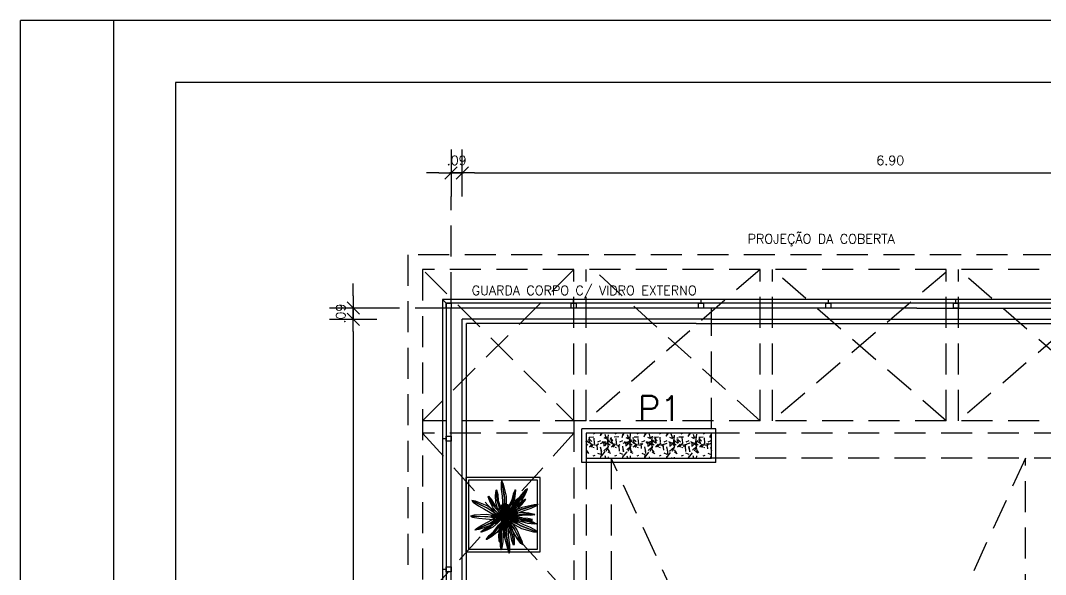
# Model space of a CAD drawing. Header units: millimetres. Extents: x 1658.6 to 1706.6, y -26.2 to 3.6.
# Drawn here: x 1658.55 to 1666.82, y -0.92 to 3.55 of the extents above; entities that cross this region are included whole.
import ezdxf

# ---------------------------------------------------------------- set-up
doc = ezdxf.new("R2010")
doc.units = ezdxf.units.MM
doc.linetypes.add('DASHED2', pattern=[0.375, 0.25, -0.125])
doc.linetypes.add('HIDDEN', pattern=[0.375, 0.25, -0.125])
for name, color, linetype in [('CERCADURA', 5, 'Continuous'), ('COTA', 11, 'Continuous'), ('EM VISTA', 2, 'Continuous'), ('EMVISTA', 2, 'Continuous'), ('ESQUADRIA', 2, 'Continuous'), ('HACHURA 1', 8, 'Continuous'), ('HACHURIA', 11, 'Continuous'), ('PAREDE', 7, 'Continuous'), ('PILAR', 21, 'Continuous'), ('PROJECAO', 1, 'DASHED2'), ('RP_MOBILIARIO', 21, 'Continuous'), ('RP_VEGETAÇÃO', 102, 'Continuous'), ('TEXTO 1', 3, 'Continuous'), ('TEXTO 2', 2, 'Continuous')]:
    doc.layers.add(name, color=color, linetype=linetype)
doc.styles.add('ROMANS', font='romans.shx')
doc.dimstyles.new('Copy of TICK50', dxfattribs={"dimtxt": 0.075, "dimasz": 0.0995, "dimexe": 0.18, "dimexo": 0.0625, "dimgap": 0.063, "dimtad": 1, "dimrnd": 0.005, "dimzin": 4, "dimdsep": 46, "dimtxsty": 'ROMANS', "dimblk1": 'TICK', "dimblk2": 'TICK', "dimsah": 1, "dimcen": 0.09, "dimse1": 1, "dimse2": 1, "dimclrd": 256, "dimclrt": 2, "dimaunit": 1, "dimadec": 4, "dimazin": 0, "dimtfac": 1, "dimtix": 1, "dimtmove": 2, "dimatfit": 3, "dimldrblk": 'TICK', "dimfxl": 0.18, "dimtfillclr": 256, "dimtolj": 1, "dimtzin": 0, "dimlwd": -1, "dimarcsym": 0})

# ---------------------------------------------------------------- blocks, each defined once
blk = doc.blocks.new('TICK')
at = {"layer": 'COTA'}
for p, q in [((0, 1.908), (0, -1.908)), ((-1, 0), (1, 0))]:
    blk.add_line(p, q, dxfattribs=at)
at = {"layer": 'COTA', "color": 2}
blk.add_line((0.5, 0.5), (-0.5, -0.5), dxfattribs=at)
blk = doc.blocks.new('*D123')
at = {"layer": 'COTA'}
blk.add_line((1661.2351, 1.042), (1661.2351, -7.139), dxfattribs=at)
at = {"layer": 'Defpoints', "color": 0}
for p in [(1662.1144, 1.1415), (1661.2351, -7.2385), (1661.4744, -7.2385)]:
    blk.add_point(p, dxfattribs=at)
at = {"layer": 'COTA', "xscale": 0.0995, "yscale": 0.0995, "zscale": 0.0995}
for p, rotation in [((1661.2351, 1.1415), 90), ((1661.2351, -7.2385), 270)]:
    blk.add_blockref('TICK', p, dxfattribs=dict(at, rotation=rotation))
at = {"layer": 'COTA', "color": 2, "insert": (1661.1346, -3.0485), "char_height": 0.075, "attachment_point": 5, "rotation": 90, "style": 'ROMANS'}
blk.add_mtext('\\A1;8.38', dxfattribs=at)
blk = doc.blocks.new('*D122')
at = {"layer": 'COTA'}
for p, q in [((1661.2351, 1.331), (1661.2351, 1.4305)), ((1661.2351, 1.2315), (1661.2351, 1.1415)), ((1661.2351, 1.042), (1661.2351, 0.9425))]:
    blk.add_line(p, q, dxfattribs=at)
at = {"layer": 'Defpoints', "color": 0}
for p in [(1662.0244, 1.2315), (1661.2351, 1.1415), (1662.1144, 1.1415)]:
    blk.add_point(p, dxfattribs=at)
at = {"layer": 'COTA', "xscale": 0.0995, "yscale": 0.0995, "zscale": 0.0995}
for p, rotation in [((1661.2351, 1.2315), 270), ((1661.2351, 1.1415), 90)]:
    blk.add_blockref('TICK', p, dxfattribs=dict(at, rotation=rotation))
at = {"layer": 'COTA', "color": 2, "insert": (1661.1346, 1.1865), "char_height": 0.075, "attachment_point": 5, "rotation": 90, "style": 'ROMANS'}
blk.add_mtext('\\A1;.09', dxfattribs=at)
blk = doc.blocks.new('A$C71B65A34')
for p, q in [((18.94, 60.68), (20.45, 59.34)), ((19.37, 57.17), (18.94, 60.68)), ((22.5, 46.4), (19.37, 57.17)), ((19.49, 59.55), (23.66, 48.46)), ((21.02, 55.59), (19.49, 59.55)), ((20.45, 59.34), (23.25, 54.29)), ((26.53, 59.71), (26.16, 57.73)), ((26.16, 57.73), (27.05, 52.02)), ((28.35, 56.68), (26.53, 59.71)), ((26.78, 58.48), (30.31, 47.17)), ((28.01, 54.41), (26.78, 58.48)), ((32.49, 46.26), (28.35, 56.68)), ((29.25, 50.7), (29.9, 55.9)), ((29.9, 55.9), (30.32, 56.29)), ((30.32, 56.29), (30.27, 55.79)), ((30.27, 55.79), (30.41, 46.93)), ((30.47, 46.82), (30.44, 56.23)), ((30.44, 56.23), (31.4, 52.04)), ((34.87, 58.4), (34.3, 54.14)), ((35.72, 49.03), (34.87, 58.4)), ((35.44, 58.11), (34.98, 58.46)), ((34.98, 58.46), (35.08, 57.97)), ((35.08, 57.97), (35.77, 49.14)), ((36.58, 53), (35.44, 58.11)), ((39.6, 46.32), (42.61, 56.04)), ((42.91, 59.83), (40.49, 54.59)), ((43.85, 60.11), (40.51, 48.74)), ((41.82, 46.78), (44.15, 57.74)), ((42.61, 56.04), (43.85, 60.11)), ((44.32, 61.28), (42.91, 59.83)), ((44.15, 57.74), (44.32, 61.28)), ((11.01, 46.58), (7.57, 47.44)), ((7.57, 47.44), (8.71, 45.78)), ((12.36, 44.74), (8.62, 46.75)), ((8.62, 46.75), (19.11, 41.24)), ((21.29, 42.13), (11.01, 46.58)), ((24.74, 46.11), (21.02, 55.59)), ((23.25, 54.29), (25.85, 48.38)), ((23.66, 48.46), (24.53, 46.05)), ((25.85, 48.38), (30.27, 39.34)), ((27.05, 52.02), (28.63, 45.76)), ((30.9, 44.65), (28.01, 54.41)), ((29.24, 44.71), (29.25, 50.7)), ((30.31, 47.17), (31.1, 44.74)), ((30.41, 46.93), (34.69, 30.88)), ((34.88, 30.62), (30.47, 46.82)), ((31.4, 52.04), (31.63, 46.65)), ((31.63, 46.65), (33.73, 39.43)), ((32.85, 32.48), (35.72, 49.03)), ((35.77, 49.14), (33.02, 32.76)), ((34.58, 48.74), (33.16, 41.36)), ((34.3, 54.14), (34.58, 48.74)), ((38.33, 48.5), (34.58, 39.16)), ((36.01, 40.22), (37.14, 47.04)), ((37.14, 47.04), (36.58, 53)), ((37.38, 37.03), (41.82, 46.78)), ((40.49, 54.59), (38.33, 48.5)), ((40.51, 48.74), (39.82, 46.28)), ((39.93, 42.47), (44.17, 46.7)), ((42.29, 43.1), (48.92, 49.78)), ((48.48, 49.58), (42.33, 43.21)), ((44.17, 46.7), (48.3, 49.92)), ((45.3, 45.22), (55.12, 50.61)), ((45.49, 42.96), (53.94, 48.65)), ((49.51, 46.55), (46.07, 42.39)), ((48.92, 49.78), (46.64, 46.13)), ((47.1, 41.83), (52.81, 49.3)), ((52.68, 48.85), (47.21, 41.88)), ((57.48, 51.01), (47.56, 44.53)), ((48.3, 49.92), (48.87, 49.9)), ((48.87, 49.9), (48.48, 49.58)), ((52.81, 49.3), (49.51, 46.55)), ((50.42, 44.18), (53.04, 48.71)), ((52.94, 49.28), (52.68, 48.85)), ((53.04, 48.71), (52.94, 49.28)), ((57.48, 50.02), (53.15, 46.2)), ((53.94, 48.65), (57.48, 51.01)), ((55.12, 50.61), (58.46, 51.79)), ((58.46, 51.79), (57.48, 50.02)), ((7.77, 39.58), (7.33, 39.21)), ((7.33, 39.21), (7.83, 39.2)), ((16.7, 37.89), (7.37, 39.09)), ((7.37, 39.09), (11.4, 37.61)), ((13.01, 39.58), (7.77, 39.58)), ((7.83, 39.2), (16.6, 37.96)), ((8.71, 45.78), (13.38, 42.37)), ((11.4, 37.61), (16.73, 36.72)), ((21.31, 39.87), (12.36, 44.74)), ((18.95, 38.84), (13.01, 39.58)), ((13.38, 42.37), (18.92, 39.05)), ((16.6, 37.96), (31.99, 31.71)), ((32.23, 31.49), (16.7, 37.89)), ((18.92, 39.05), (27.33, 33.54)), ((25.35, 36.25), (18.95, 38.84)), ((19.11, 41.24), (21.39, 40.07)), ((29.98, 35.86), (21.29, 42.13)), ((31.35, 32.84), (21.31, 39.87)), ((21.39, 40.07), (29, 34.68)), ((27.64, 37.01), (22.5, 46.4)), ((24.53, 46.05), (28.93, 37.83)), ((30.47, 35.27), (24.74, 46.11)), ((28.99, 41.3), (26.83, 41.1)), ((26.83, 41.1), (27.22, 40.12)), ((27.71, 42.47), (27.12, 41.3)), ((27.12, 41.3), (28.99, 41.3)), ((27.22, 40.12), (28.89, 41.1)), ((28.89, 41.1), (27.32, 40.12)), ((27.32, 40.12), (28.1, 39.14)), ((29.28, 41.2), (27.71, 42.47)), ((28.89, 42.96), (27.81, 42.57)), ((27.81, 42.57), (29.28, 41.2)), ((28.1, 39.14), (28.89, 40.71)), ((28.89, 40.71), (28.3, 38.94)), ((28.3, 38.94), (29.28, 38.74)), ((28.63, 45.76), (30.69, 35.91)), ((28.79, 41), (29.28, 41.2)), ((28.79, 40.41), (28.79, 41)), ((29.38, 40.22), (28.79, 40.41)), ((29.48, 41.2), (28.89, 42.96)), ((28.93, 37.83), (32.78, 31.64)), ((29.09, 40.31), (29.48, 38.65)), ((29.28, 38.74), (29.09, 40.31)), ((29.18, 43.06), (29.48, 41.2)), ((30.17, 42.86), (29.18, 43.06)), ((31.01, 38.03), (29.24, 44.71)), ((29.28, 41.2), (29.68, 40.8)), ((29.38, 40.22), (30.46, 38.65)), ((30.26, 39.04), (29.38, 40.22)), ((31.25, 34.72), (29.38, 40.22)), ((29.48, 40.8), (30.17, 42.86)), ((30.36, 42.47), (29.48, 40.8)), ((29.48, 40.8), (30.95, 41.79)), ((31.25, 41.59), (29.48, 40.8)), ((29.68, 40.8), (29.48, 40.22)), ((29.48, 40.22), (30.07, 40.02)), ((29.48, 38.65), (30.26, 39.04)), ((29.68, 40.61), (31.25, 40.8)), ((31.25, 40.61), (29.68, 40.61)), ((30.07, 40.02), (31.25, 39.63)), ((30.27, 39.34), (32.85, 31.52)), ((30.95, 41.79), (30.36, 42.47)), ((30.46, 38.65), (31.15, 39.43)), ((33.03, 32.58), (30.9, 44.65)), ((32.9, 33.08), (31.01, 38.03)), ((31.1, 44.74), (32.68, 35.54)), ((31.25, 40.8), (31.25, 41.59)), ((31.25, 39.63), (31.25, 40.61)), ((34.2, 35.69), (32.49, 46.26)), ((34.58, 39.16), (32.58, 31.17)), ((36.03, 37.75), (32.65, 31.3)), ((33.16, 41.36), (32.88, 32.84)), ((33.02, 32.76), (37.24, 38.16)), ((33.21, 31.19), (48.22, 38.71)), ((48.32, 38.78), (33.43, 31.43)), ((33.73, 39.43), (34.82, 30.98)), ((33.79, 31.59), (47.1, 41.83)), ((33.96, 28.52), (42.29, 43.1)), ((42.33, 43.21), (34.02, 28.84)), ((40.03, 37.92), (34.05, 31.84)), ((47.21, 41.88), (34.1, 31.69)), ((34.12, 34.33), (36.47, 39.63)), ((34.58, 35.11), (36.01, 40.22)), ((34.68, 35.09), (39.6, 46.32)), ((34.88, 40.96), (34.8, 39.7)), ((34.8, 39.7), (36.44, 40.33)), ((35.19, 42.01), (34.81, 41.02)), ((34.81, 41.02), (36.7, 40.62)), ((36.44, 40.33), (34.81, 39.43)), ((34.81, 39.43), (35.4, 38.62)), ((36.7, 40.62), (34.88, 40.96)), ((36.91, 40.69), (35.19, 42.01)), ((35.4, 38.62), (36.32, 39.91)), ((36.32, 39.91), (35.48, 38.41)), ((35.48, 38.41), (36.32, 38.17)), ((36.77, 42.43), (35.53, 41.96)), ((35.53, 41.96), (36.91, 40.69)), ((35.62, 39.84), (37.45, 39.22)), ((35.69, 39.06), (35.62, 39.84)), ((37.28, 39.01), (35.69, 39.06)), ((35.71, 38.86), (37.28, 39.01)), ((35.8, 37.89), (35.71, 38.86)), ((36.94, 38.39), (35.8, 37.89)), ((35.9, 40.06), (36.42, 40.8)), ((37.45, 39.22), (35.9, 40.06)), ((36.68, 36.98), (35.92, 37.7)), ((39.82, 46.28), (36.03, 37.75)), ((36.16, 35.02), (45.49, 42.96)), ((36.17, 40.18), (36.57, 40.61)), ((36.47, 39.63), (36.17, 40.18)), ((36.47, 39.63), (36.2, 37.75)), ((36.2, 37.75), (37.24, 37.86)), ((36.26, 33), (37.61, 38.65)), ((36.32, 38.17), (36.47, 39.63)), ((36.42, 40.8), (37.45, 39.22)), ((36.46, 36.49), (39.93, 42.47)), ((37.08, 39.87), (36.54, 39.57)), ((36.54, 39.57), (36.84, 39.02)), ((36.57, 40.61), (37.06, 40.42)), ((36.58, 41.21), (37.54, 41.5)), ((37.45, 39.22), (36.58, 41.21)), ((37.61, 38.65), (36.68, 36.98)), ((37.06, 40.42), (36.77, 42.43)), ((36.84, 39.02), (37.44, 37.94)), ((36.84, 37.39), (37.61, 38.65)), ((37.66, 37.08), (36.84, 37.39)), ((36.9, 42.43), (37.06, 40.42)), ((37.97, 41.99), (36.9, 42.43)), ((36.94, 40), (38.84, 41.05)), ((38.72, 40.63), (36.94, 40)), ((36.94, 40), (38.69, 39.73)), ((38.77, 39.38), (36.94, 40)), ((37.51, 38.64), (36.94, 38.39)), ((36.95, 39.72), (38.24, 38.8)), ((38.11, 38.66), (36.95, 39.72)), ((37.06, 40.42), (37.08, 39.87)), ((37.2, 40.29), (37.97, 41.99)), ((38.25, 41.86), (37.2, 40.29)), ((37.24, 38.16), (45.3, 45.22)), ((37.61, 39.63), (37.26, 39.21)), ((37.26, 39.21), (37.51, 38.64)), ((37.54, 41.5), (37.42, 39.61)), ((37.42, 39.61), (37.84, 41.43)), ((37.44, 37.94), (38.11, 38.66)), ((38.95, 41.14), (37.61, 39.63)), ((37.61, 39.63), (39.06, 41.05)), ((38.12, 39.48), (37.61, 39.63)), ((37.61, 38.65), (38.18, 38.9)), ((37.89, 38.77), (37.66, 37.08)), ((37.84, 41.43), (38.95, 41.14)), ((37.84, 37.19), (37.89, 38.77)), ((38.8, 37.48), (37.84, 37.19)), ((39.76, 39.93), (37.9, 39.76)), ((37.9, 39.76), (40.07, 39.77)), ((38.01, 39.57), (39.67, 38.74)), ((39.77, 38.75), (38.01, 39.57)), ((38.05, 39.18), (38.8, 37.48)), ((38.98, 37.69), (38.05, 39.18)), ((38.18, 38.9), (38.12, 39.48)), ((38.24, 38.8), (38.77, 39.38)), ((38.84, 41.05), (38.25, 41.86)), ((45.39, 43.16), (38.32, 37.08)), ((38.69, 39.73), (38.72, 40.63)), ((39.67, 38.74), (38.98, 37.69)), ((39.06, 41.05), (39.76, 39.93)), ((42.99, 42.15), (39.38, 35.56)), ((39.71, 36.44), (45.91, 39.5)), ((40.07, 39.77), (39.77, 38.75)), ((46.07, 42.39), (40.03, 37.92)), ((47.95, 42.37), (40.09, 36.1)), ((41.35, 35.16), (46.8, 39.4)), ((48.28, 37.54), (41.62, 34.05)), ((46.64, 46.13), (42.99, 42.15)), ((47.56, 44.53), (45.39, 43.16)), ((45.91, 39.5), (51.78, 40.67)), ((46.8, 39.4), (50.42, 44.18)), ((53.15, 46.2), (47.95, 42.37)), ((48.22, 38.71), (57.44, 40.59)), ((53.53, 38.82), (48.28, 37.54)), ((56.97, 40.67), (48.32, 38.78)), ((51.78, 40.67), (57, 41.05)), ((57.44, 40.59), (53.53, 38.82)), ((57.47, 40.72), (56.97, 40.67)), ((57, 41.05), (57.47, 40.72)), ((0, 35.23), (1.93, 35.83)), ((3.23, 33.78), (0, 35.23)), ((5.44, 34.39), (1.25, 35.12)), ((1.25, 35.12), (12.9, 32.98)), ((1.93, 35.83), (7.7, 35.63)), ((3.05, 27.69), (4.82, 28.65)), ((14.07, 30.92), (3.23, 33.78)), ((4.3, 27.83), (16.14, 28)), ((8.54, 27.93), (4.3, 27.83)), ((4.82, 28.65), (10.52, 29.58)), ((15.48, 32.69), (5.44, 34.39)), ((7.7, 35.63), (14.11, 34.81)), ((18.72, 28.23), (8.54, 27.93)), ((10.52, 29.58), (16.96, 30.04)), ((12.9, 32.98), (15.42, 32.48)), ((24.77, 30.49), (14.07, 30.92)), ((14.11, 34.81), (24.13, 33.94)), ((14.63, 27.56), (20, 28.15)), ((15.42, 32.48), (24.73, 32.02)), ((27.72, 32.02), (15.48, 32.69)), ((16.14, 28), (18.7, 28.01)), ((16.73, 36.72), (23.63, 33.72)), ((16.96, 30.04), (26.96, 31.15)), ((28.27, 27.89), (17.69, 26.22)), ((18.27, 21.51), (31.55, 31.49)), ((31.86, 31.58), (18.38, 21.57)), ((18.7, 28.01), (27.93, 29.38)), ((30.86, 29.97), (18.72, 28.23)), ((24.24, 28.14), (18.72, 23.99)), ((19.8, 26.92), (35.51, 32.31)), ((35.76, 32.51), (19.91, 26.99)), ((20, 28.15), (27.05, 30.76)), ((21.51, 31.13), (21.1, 30.21)), ((21.1, 30.21), (22.99, 30.09)), ((22.99, 30.09), (21.13, 29.9)), ((21.13, 29.9), (21.28, 28.76)), ((21.28, 28.76), (22.94, 29.9)), ((22.94, 29.9), (21.36, 28.64)), ((21.36, 28.64), (22.38, 27.81)), ((23.37, 30.01), (21.51, 31.13)), ((22.73, 31.66), (21.93, 31.23)), ((21.93, 31.23), (23.37, 30.01)), ((28.64, 28.14), (22.1, 25.91)), ((22.38, 27.81), (22.78, 29.63)), ((22.78, 29.63), (22.51, 27.48)), ((23.37, 30.01), (22.73, 31.66)), ((22.94, 29.9), (23.41, 30.2)), ((23.03, 29.38), (22.94, 29.9)), ((22.95, 29.5), (23.57, 27.75)), ((23.55, 27.65), (22.95, 29.5)), ((22.99, 31.9), (23.37, 30.01)), ((23.75, 31.73), (22.99, 31.9)), ((23.6, 29.25), (23.03, 29.38)), ((23.34, 29.41), (24.93, 28.45)), ((24.7, 28.3), (23.34, 29.41)), ((23.41, 30.2), (23.94, 29.88)), ((23.57, 27.75), (24.7, 28.3)), ((23.6, 30.16), (23.75, 31.73)), ((23.94, 31.69), (23.6, 30.16)), ((23.92, 29.78), (23.6, 29.25)), ((23.63, 33.72), (31.88, 31.6)), ((23.65, 17.81), (34.72, 30.2)), ((35.01, 30.35), (23.75, 17.89)), ((23.76, 29.52), (25.48, 29.54)), ((25.34, 29.37), (23.76, 29.52)), ((23.92, 29.78), (25.69, 30.5)), ((29.69, 30.41), (23.92, 29.78)), ((25.26, 30.39), (23.92, 29.78)), ((24.9, 31.48), (23.94, 31.69)), ((23.94, 29.88), (24.26, 30.41)), ((24.13, 33.94), (32.16, 32.13)), ((28.79, 30.87), (24.24, 28.14)), ((24.26, 30.41), (24.9, 31.48)), ((24.73, 34.41), (26.61, 34.42)), ((25.08, 33.47), (24.73, 34.41)), ((24.73, 32.02), (32.02, 32.12)), ((24.77, 34.72), (24.99, 35.85)), ((26.61, 34.42), (24.77, 34.72)), ((31.55, 31.49), (24.77, 30.49)), ((24.93, 28.45), (25.34, 29.37)), ((24.99, 35.85), (26.58, 34.62)), ((25.07, 35.96), (26.13, 36.73)), ((26.58, 34.62), (25.07, 35.96)), ((25.69, 30.5), (25.07, 31.34)), ((27, 34.49), (25.08, 33.47)), ((25.48, 29.54), (25.26, 30.39)), ((30.03, 33.75), (25.35, 36.25)), ((25.5, 33.34), (27, 34.49)), ((26.27, 32.87), (25.5, 33.34)), ((25.52, 25.36), (31.6, 31.34)), ((26.13, 36.73), (26.44, 34.89)), ((27, 34.49), (26.27, 32.87)), ((26.28, 37.06), (27.31, 36.83)), ((26.44, 34.89), (26.28, 37.06)), ((26.51, 32.61), (27, 34.49)), ((27.29, 32.74), (26.51, 32.61)), ((26.69, 35.13), (26.58, 34.62)), ((26.58, 34.62), (27.03, 34.29)), ((27.31, 36.83), (26.61, 35.02)), ((26.61, 35.02), (27.32, 36.73)), ((27.27, 35.23), (26.69, 35.13)), ((26.96, 31.15), (35.19, 30.94)), ((28.42, 36.11), (27, 35.08)), ((27, 35.08), (28.65, 35.95)), ((27.03, 34.29), (27.58, 34.58)), ((27.05, 30.76), (35.41, 32.43)), ((27.23, 34.32), (27.29, 32.74)), ((27.48, 32.77), (27.23, 34.32)), ((27.56, 34.68), (27.27, 35.23)), ((27.32, 36.73), (28.42, 36.11)), ((27.33, 33.54), (34.77, 30.01)), ((29, 35.02), (27.42, 34.95)), ((27.42, 34.95), (29.13, 34.84)), ((28.45, 32.93), (27.48, 32.77)), ((33.8, 28.84), (27.48, 18.34)), ((27.56, 34.68), (29.29, 33.87)), ((28.87, 34), (27.56, 34.68)), ((33.29, 33.73), (27.56, 34.68)), ((27.58, 34.58), (27.87, 34.03)), ((31.99, 31.71), (27.64, 37.01)), ((32.16, 32.13), (27.72, 32.02)), ((27.87, 34.03), (28.45, 32.93)), ((27.93, 29.38), (35.06, 30.91)), ((32.14, 29.05), (28.21, 25.48)), ((34.72, 30.2), (28.27, 27.89)), ((29.29, 33.87), (28.63, 33.06)), ((33.45, 30.38), (28.64, 28.14)), ((28.65, 35.95), (29, 35.02)), ((31.6, 31.34), (28.79, 30.87)), ((29.13, 34.84), (28.87, 34)), ((29, 34.68), (34.66, 30.09)), ((31.48, 28.85), (29.05, 23.58)), ((32.16, 31.57), (29.69, 30.41)), ((34.69, 30.88), (29.98, 35.86)), ((30.01, 23), (34.79, 30.06)), ((31.88, 31.6), (30.03, 33.75)), ((30.12, 23.91), (30.33, 32.14)), ((30.33, 32.14), (31.31, 27.81)), ((30.36, 32.01), (30.96, 31.86)), ((31.89, 24.88), (30.36, 32.01)), ((32.85, 31.52), (30.47, 35.27)), ((30.69, 35.91), (33.45, 28.16)), ((35.19, 30.94), (30.86, 29.97)), ((35.51, 32.31), (30.88, 27.26)), ((30.93, 31.96), (43.38, 20.7)), ((30.96, 31.86), (33.68, 32.12)), ((43.46, 20.6), (31.08, 31.67)), ((31.08, 31.67), (33.38, 25.22)), ((31.22, 31.75), (32.23, 29.09)), ((38.27, 26.96), (31.22, 31.75)), ((32.92, 32.57), (31.25, 34.72)), ((34.77, 30.01), (31.35, 32.84)), ((31.36, 28.93), (34.07, 25.42)), ((34.64, 21.38), (31.36, 28.93)), ((31.44, 28.82), (32.05, 28.94)), ((35.84, 23.01), (31.44, 28.82)), ((31.76, 31.56), (31.48, 28.85)), ((32.02, 32.12), (31.76, 31.56)), ((31.97, 29.02), (48.02, 24.07)), ((32.05, 28.94), (34.4, 30.33)), ((32.12, 26.37), (36.3, 32.34)), ((34.79, 30.06), (32.14, 29.05)), ((32.78, 31.64), (32.16, 31.57)), ((32.23, 29.09), (35.79, 25.16)), ((32.23, 28.82), (37.05, 23.95)), ((48.13, 24.02), (32.23, 28.82)), ((40.74, 27.58), (32.33, 28.95)), ((32.33, 28.95), (34.36, 26.97)), ((32.58, 31.17), (34.68, 35.09)), ((32.65, 31.3), (33.27, 31.28)), ((32.68, 35.54), (33.44, 28.29)), ((32.88, 32.84), (34.58, 35.11)), ((34.82, 30.98), (32.9, 33.08)), ((33.11, 31.98), (32.92, 32.57)), ((40.09, 36.1), (33.02, 31.88)), ((33.02, 31.88), (36.16, 35.02)), ((33.45, 28.16), (33.03, 32.58)), ((38.32, 37.08), (33.11, 31.98)), ((33.27, 31.28), (35.82, 30.3)), ((35.69, 32.44), (33.29, 33.73)), ((33.37, 24.79), (36.38, 32.45)), ((33.43, 31.43), (37.38, 37.03)), ((33.44, 28.29), (33.97, 28.62)), ((35.41, 32.43), (33.45, 30.38)), ((33.5, 31.04), (37.94, 31.22)), ((41.56, 29.35), (33.5, 31.04)), ((41.62, 34.05), (33.54, 31.32)), ((33.54, 31.32), (35.23, 33.61)), ((33.64, 31.04), (33.89, 31.61)), ((40.93, 31.27), (33.64, 31.04)), ((33.68, 32.12), (39.32, 30.77)), ((36.38, 32.45), (33.8, 28.84)), ((33.89, 31.61), (34.12, 34.33)), ((33.97, 28.62), (36.63, 29.22)), ((34.02, 28.84), (34.2, 35.69)), ((34.05, 31.84), (36.85, 32.36)), ((34.1, 31.69), (40.86, 32.8)), ((39.38, 35.56), (34.17, 28.81)), ((34.17, 28.81), (34.3, 31.65)), ((34.3, 31.65), (36.46, 36.49)), ((34.4, 30.33), (40.09, 31.48)), ((34.66, 30.09), (34.8, 30.7)), ((34.8, 30.7), (36.26, 33)), ((35.06, 30.91), (34.91, 30.31)), ((34.91, 30.31), (35.17, 27.59)), ((35.23, 33.61), (39.71, 36.44)), ((36.3, 32.34), (35.69, 32.44)), ((35.82, 30.3), (41.61, 30.1)), ((36.63, 29.22), (41.57, 32.27)), ((36.85, 32.36), (41.35, 35.16)), ((39.32, 30.77), (37.42, 30.69)), ((37.42, 30.69), (37.71, 29.69)), ((38.79, 30.29), (37.83, 29.5)), ((37.83, 29.5), (38.65, 28.98)), ((37.94, 31.52), (37.85, 30.65)), ((37.85, 30.65), (39.32, 30.77)), ((39.56, 30.97), (37.94, 31.52)), ((37.94, 31.22), (50.19, 30.75)), ((38.82, 32.36), (38.13, 31.64)), ((38.13, 31.64), (39.56, 30.97)), ((40.09, 31.48), (38.39, 30.61)), ((38.39, 30.61), (39.08, 29.83)), ((40.22, 31.76), (38.52, 31.58)), ((38.52, 31.58), (38.81, 30.75)), ((38.96, 32.71), (38.64, 31.77)), ((38.64, 31.77), (40.22, 31.76)), ((38.65, 28.98), (39.49, 30.31)), ((39.27, 30.69), (38.79, 30.29)), ((38.81, 30.75), (40.09, 31.48)), ((40, 30.92), (38.82, 32.36)), ((39.49, 30.31), (38.82, 28.88)), ((38.82, 28.88), (39.48, 28.46)), ((40.63, 31.91), (38.96, 32.71)), ((40.34, 32.57), (39.09, 32.42)), ((39.09, 32.42), (40, 30.92)), ((40.25, 33.54), (39.18, 32.88)), ((39.18, 32.88), (40.63, 31.91)), ((39.8, 30.82), (39.27, 29.7)), ((39.66, 30.21), (39.27, 30.69)), ((39.27, 29.7), (40.24, 29.58)), ((39.32, 30.77), (39.8, 31.16)), ((39.48, 28.46), (39.76, 30.37)), ((40.2, 30.33), (39.66, 30.21)), ((39.73, 31.74), (39.7, 32.79)), ((41.57, 32.27), (39.73, 31.74)), ((39.75, 33), (40.38, 33.76)), ((40.91, 32.55), (39.75, 33)), ((39.76, 30.37), (41.14, 28.69)), ((40.7, 28.73), (39.76, 30.37)), ((39.76, 30.37), (39.81, 28.6)), ((39.8, 30.68), (40.35, 31.56)), ((40.07, 31.38), (39.8, 30.82)), ((39.8, 31.16), (40.3, 30.85)), ((41.61, 30.1), (39.8, 30.68)), ((39.81, 28.6), (40.7, 28.73)), ((40.63, 31.11), (40.07, 31.38)), ((40.08, 29.74), (40.23, 30.6)), ((41.79, 29.84), (40.08, 29.74)), ((40.09, 31.48), (40.36, 32.04)), ((40.1, 30.16), (41.9, 29.72)), ((41.83, 29.42), (40.1, 30.16)), ((40.14, 31.92), (41.57, 32.27)), ((40.49, 31.12), (40.14, 31.92)), ((40.2, 30.33), (42.12, 30.98)), ((40.3, 30.85), (40.2, 30.33)), ((42.15, 30.84), (40.2, 30.33)), ((40.23, 30.6), (41.61, 30.1)), ((40.23, 29.58), (41.79, 29.84)), ((40.7, 28.69), (40.23, 29.58)), ((40.24, 29.58), (40.44, 31.14)), ((41.02, 31.86), (40.25, 33.54)), ((41.29, 33.9), (40.26, 33.64)), ((40.26, 33.64), (41.02, 31.86)), ((40.39, 32.65), (40.33, 30.71)), ((40.33, 30.71), (40.34, 32.57)), ((40.36, 32.04), (40.94, 31.97)), ((40.38, 33.76), (41.59, 32.76)), ((41.43, 32.46), (40.39, 32.65)), ((40.44, 31.14), (40.43, 29.56)), ((40.43, 29.56), (41.21, 29.46)), ((40.44, 30.52), (41.43, 32.46)), ((41.44, 32.1), (40.44, 30.52)), ((41.86, 32.15), (40.49, 31.12)), ((40.5, 33.91), (41, 34.51)), ((41.59, 32.76), (40.5, 33.91)), ((40.51, 31.71), (41.45, 32)), ((41.23, 30.7), (40.51, 31.71)), ((41.07, 31.45), (40.63, 31.11)), ((40.66, 31.31), (42.61, 30.37)), ((42.2, 30.22), (40.66, 31.31)), ((40.66, 31.31), (41.44, 29.72)), ((41.21, 29.46), (40.66, 31.31)), ((42.22, 29.77), (40.7, 28.69)), ((40.71, 31.07), (41.86, 32.15)), ((41.59, 30.59), (40.71, 31.07)), ((40.86, 32.8), (51.57, 32.55)), ((41.49, 32.33), (40.91, 32.55)), ((50.25, 30.96), (40.93, 31.27)), ((40.94, 31.97), (41.07, 31.45)), ((40.95, 28.56), (42.22, 29.77)), ((42.11, 28.09), (40.95, 28.56)), ((41, 34.51), (41.87, 32.78)), ((41.05, 31.26), (42.87, 31.62)), ((42.93, 31.32), (41.05, 31.26)), ((41.07, 31.45), (42.54, 32.85)), ((42.62, 32.74), (41.07, 31.45)), ((41.14, 28.69), (41.83, 29.42)), ((41.21, 31.73), (41.29, 33.9)), ((41.44, 33.59), (41.21, 31.73)), ((41.58, 30.19), (41.23, 30.7)), ((41.36, 34.48), (42.25, 34.63)), ((41.87, 32.78), (41.36, 34.48)), ((42.54, 32.85), (41.44, 33.59)), ((42.12, 30.98), (41.44, 32.1)), ((41.44, 29.72), (42.2, 30.22)), ((41.45, 32), (41.9, 30.49)), ((41.71, 32.91), (41.49, 32.33)), ((51.6, 28.66), (41.56, 29.35)), ((41.57, 32.27), (42.15, 32.04)), ((42.09, 30.55), (41.58, 30.19)), ((42.26, 32.33), (41.59, 30.59)), ((41.61, 30.1), (41.97, 29.59)), ((41.64, 32.05), (42.39, 32.28)), ((41.9, 30.49), (41.64, 32.05)), ((42.27, 32.96), (41.71, 32.91)), ((41.86, 30.62), (42.26, 32.33)), ((43.09, 30.88), (41.86, 30.62)), ((41.87, 32.78), (42.65, 34.81)), ((42.25, 34.63), (41.87, 32.78)), ((41.9, 29.72), (42.15, 30.84)), ((41.97, 29.59), (42.53, 29.76)), ((42.58, 30.28), (42.09, 30.55)), ((42.6, 29.88), (42.11, 28.09)), ((43.53, 34.33), (42.12, 33.08)), ((42.12, 33.08), (43.7, 34.07)), ((42.14, 28), (42.6, 29.88)), ((43.19, 27.9), (42.14, 28)), ((42.15, 32.04), (42.52, 32.5)), ((42.39, 32.28), (42.15, 30.36)), ((42.15, 30.36), (42.66, 32.05)), ((43.49, 31.69), (42.15, 30.36)), ((42.15, 30.36), (43.92, 31.61)), ((44.28, 33.08), (42.27, 32.96)), ((42.27, 32.96), (44.29, 32.94)), ((42.52, 32.5), (42.27, 32.96)), ((42.51, 32.63), (43.09, 30.88)), ((43.17, 30.81), (42.51, 32.63)), ((44.39, 30.73), (42.52, 30.47)), ((42.52, 30.47), (44.38, 30.42)), ((42.53, 29.76), (42.58, 30.28)), ((42.56, 32.85), (44.1, 31.32)), ((44, 31.66), (42.56, 32.85)), ((42.58, 30.28), (44.25, 29.15)), ((44.32, 29.27), (42.58, 30.28)), ((42.61, 30.37), (42.93, 31.32)), ((42.87, 31.62), (42.62, 32.74)), ((42.65, 34.81), (43.53, 34.33)), ((42.66, 32.05), (43.49, 31.69)), ((42.76, 30.03), (43.19, 27.9)), ((43.3, 28.24), (42.76, 30.03)), ((44.1, 31.32), (43.17, 30.81)), ((44.25, 29.15), (43.3, 28.24)), ((43.7, 34.07), (44.28, 33.08)), ((43.92, 31.61), (44.39, 30.73)), ((44.29, 32.94), (44, 31.66)), ((44.38, 30.42), (44.32, 29.27)), ((50.19, 30.75), (60.26, 29.22)), ((52.77, 30.51), (50.25, 30.96)), ((51.57, 32.55), (62.45, 29.87)), ((58.02, 27.95), (51.6, 28.66)), ((64.46, 28.56), (52.77, 30.51)), ((63.79, 27.84), (58.02, 27.95)), ((60.26, 29.22), (64.46, 28.56)), ((62.45, 29.87), (65.71, 28.48)), ((65.71, 28.48), (63.79, 27.84)), ((6.5, 26.9), (3.05, 27.69)), ((17.69, 26.22), (6.5, 26.9)), ((10.9, 25.78), (10.48, 26.18)), ((10.48, 26.18), (10.98, 26.16)), ((10.52, 26.3), (14.63, 27.56)), ((19.91, 26.99), (10.52, 26.3)), ((16.12, 25.5), (10.9, 25.78)), ((10.98, 26.16), (19.8, 26.92)), ((15.03, 19.27), (12.33, 14.78)), ((18.38, 21.57), (12.55, 14.19)), ((12.69, 14.64), (18.27, 21.51)), ((18.72, 23.99), (15.03, 19.27)), ((15.89, 16.88), (19.4, 20.99)), ((22.1, 25.91), (16.12, 25.5)), ((19.4, 20.99), (25.52, 25.36)), ((23.61, 20.33), (20.91, 14.98)), ((22.51, 27.48), (23.55, 27.65)), ((28.21, 25.48), (23.61, 20.33)), ((24.86, 17.52), (30.01, 23)), ((30.88, 27.26), (25.22, 18.16)), ((28.57, 23.22), (26.66, 22.2)), ((26.66, 22.2), (27.23, 21.38)), ((27.29, 24.44), (26.75, 23.87)), ((26.75, 23.87), (28.57, 23.22)), ((26.83, 23.53), (26.78, 22.62)), ((26.78, 22.62), (28.57, 23.22)), ((28.57, 23.22), (26.83, 23.53)), ((27.23, 21.38), (28.3, 22.94)), ((27.27, 18.4), (32.12, 26.37)), ((28.57, 23.5), (27.29, 24.44)), ((28.1, 25.29), (27.43, 24.58)), ((27.43, 24.58), (28.57, 23.5)), ((28.3, 22.94), (27.51, 21.25)), ((27.51, 21.25), (28.57, 20.79)), ((28.69, 24.2), (28.1, 25.29)), ((29.35, 25.46), (28.31, 25.37)), ((28.43, 23.36), (28.98, 23.65)), ((28.45, 22.8), (28.43, 23.36)), ((28.45, 22.8), (28.71, 20.8)), ((28.57, 20.79), (28.45, 22.8)), ((28.94, 22.61), (28.45, 22.8)), ((28.46, 16.01), (33.37, 24.79)), ((28.59, 22.53), (30.29, 21.18)), ((29.94, 21.24), (28.59, 22.53)), ((28.98, 23.65), (28.69, 24.2)), ((28.71, 20.8), (29.94, 21.24)), ((28.8, 22.6), (30.61, 22.23)), ((30.68, 22.16), (28.8, 22.6)), ((29.34, 23.03), (28.94, 22.61)), ((29.05, 23.58), (29.35, 25.46)), ((29.22, 25.04), (29.05, 23.58)), ((29.05, 23.58), (29.34, 23.03)), ((29.07, 22.89), (30.71, 23.76)), ((30.72, 23.48), (29.07, 22.89)), ((29.2, 23.31), (30.06, 24.79)), ((30.14, 24.58), (29.2, 23.31)), ((30.06, 24.79), (29.22, 25.04)), ((31.23, 13.92), (30.12, 23.91)), ((30.71, 23.76), (30.14, 24.58)), ((30.29, 21.18), (30.68, 22.16)), ((30.61, 22.23), (30.72, 23.48)), ((31.31, 27.81), (33.04, 15.68)), ((31.92, 22.45), (31.5, 21.79)), ((31.5, 21.79), (33.42, 21.51)), ((33.42, 21.51), (31.65, 21.46)), ((31.65, 21.46), (31.78, 20.57)), ((33.42, 21.51), (31.74, 20.13)), ((31.74, 20.13), (32.46, 19.44)), ((31.78, 20.57), (33.42, 21.51)), ((33.26, 15.66), (31.89, 24.88)), ((33.36, 21.78), (31.92, 22.45)), ((32.55, 23.45), (32.03, 22.62)), ((32.03, 22.62), (33.36, 21.78)), ((32.46, 19.44), (33.21, 21.18)), ((33.34, 22.49), (32.55, 23.45)), ((33.74, 23.86), (32.74, 23.56)), ((33.21, 21.18), (32.76, 19.37)), ((32.76, 19.37), (33.89, 19.12)), ((33.25, 21.61), (33.73, 22.01)), ((33.37, 21.07), (33.25, 21.61)), ((33.73, 22.01), (33.34, 22.49)), ((33.37, 21.07), (34.02, 19.15)), ((33.89, 19.12), (33.37, 21.07)), ((33.89, 20.97), (33.37, 21.07)), ((33.38, 25.22), (35.05, 14.64)), ((33.57, 20.83), (35.5, 19.84)), ((35.15, 19.83), (33.57, 20.83)), ((33.7, 23.42), (33.81, 21.95)), ((34.57, 23.33), (33.7, 23.42)), ((33.81, 21.95), (33.74, 23.86)), ((33.76, 20.94), (35.61, 20.93)), ((35.69, 20.88), (33.76, 20.94)), ((35.17, 27.59), (33.81, 21.95)), ((33.81, 21.95), (34.21, 21.47)), ((34.21, 21.47), (33.89, 20.97)), ((33.97, 21.28), (35.41, 22.45)), ((35.47, 22.18), (33.97, 21.28)), ((34.01, 21.71), (34.57, 23.33)), ((34.68, 23.14), (34.01, 21.71)), ((34.02, 19.15), (35.15, 19.83)), ((34.07, 25.42), (40.77, 15.15)), ((34.36, 26.97), (39.25, 24.91)), ((39.87, 12.79), (34.64, 21.38)), ((35.41, 22.45), (34.68, 23.14)), ((35.61, 20.93), (35.47, 22.18)), ((35.5, 19.84), (35.69, 20.88)), ((35.79, 25.16), (40.94, 20.56)), ((40.98, 15.22), (35.84, 23.01)), ((37.05, 23.95), (43.03, 15.06)), ((43.75, 21.82), (38.27, 26.96)), ((39.25, 24.91), (45.87, 22.92)), ((47.88, 25.24), (40.74, 27.58)), ((40.94, 20.56), (46.29, 17.86)), ((43.38, 20.7), (51.76, 16.42)), ((51.29, 16.47), (43.46, 20.6)), ((48.47, 19.18), (43.75, 21.82)), ((45.87, 22.92), (51.86, 22.73)), ((53.27, 24.84), (47.88, 25.24)), ((48.02, 24.07), (57.42, 23.73)), ((56.98, 23.58), (48.13, 24.02)), ((51.76, 16.42), (48.47, 19.18)), ((51.86, 22.73), (57.07, 23.21)), ((57.42, 23.73), (53.27, 24.84)), ((57.47, 23.62), (56.98, 23.58)), ((57.07, 23.21), (57.47, 23.62)), ((12.33, 14.78), (12.42, 14.22)), ((12.42, 14.22), (12.69, 14.64)), ((12.55, 14.19), (15.89, 16.88)), ((20.91, 14.98), (19.14, 10.05)), ((19.14, 10.05), (19.34, 9.51)), ((19.34, 9.51), (19.52, 9.98)), ((23.75, 17.89), (19.47, 9.51)), ((19.47, 9.51), (22.22, 12.81)), ((19.52, 9.98), (23.65, 17.81)), ((25.22, 18.16), (21.5, 7.59)), ((21.5, 5.2), (26.27, 16.04)), ((22.22, 12.81), (24.86, 17.52)), ((22.47, 5.36), (25.54, 10.25)), ((27.48, 18.34), (23.25, 9.07)), ((25.54, 10.25), (28.46, 16.01)), ((26.27, 16.04), (27.27, 18.4)), ((31.69, 7.47), (31.23, 13.92)), ((33.04, 15.68), (33.34, 5.5)), ((33.27, 13.1), (33.26, 15.66)), ((33.45, 1.25), (33.27, 13.1)), ((35.05, 14.64), (34.37, 3.45)), ((43.01, 7.14), (39.87, 12.79)), ((40.77, 15.15), (45.34, 6.05)), ((42.07, 12.91), (40.98, 15.22)), ((47.23, 2.24), (42.07, 12.91)), ((43.03, 15.06), (47.14, 4.63)), ((46.29, 17.86), (51.22, 16.09)), ((51.22, 16.09), (51.76, 16.3)), ((51.76, 16.3), (51.29, 16.47)), ((21.5, 7.59), (20.89, 4.1)), ((20.89, 4.1), (22.47, 5.36)), ((23.25, 9.07), (21.5, 5.2)), ((32.62, 1.77), (31.69, 7.47)), ((33.59, 0), (32.62, 1.77)), ((33.34, 5.5), (33.45, 1.25)), ((34.37, 3.45), (33.59, 0)), ((46.26, 2.37), (43.01, 7.14)), ((45.34, 6.05), (47.23, 2.24)), ((47.88, 1.17), (46.26, 2.37)), ((47.14, 4.63), (47.88, 1.17))]:
    blk.add_line(p, q)
blk = doc.blocks.new('*D43')
at = {"layer": 'COTA'}
blk.add_line((1662.2139, 2.321), (1668.9149, 2.321), dxfattribs=at)
at = {"layer": 'Defpoints', "color": 0}
for p in [(1669.0144, 2.321), (1662.1144, 1.1415), (1669.0144, 1.1415)]:
    blk.add_point(p, dxfattribs=at)
at = {"layer": 'COTA', "xscale": 0.0995, "yscale": 0.0995, "zscale": 0.0995, "rotation": 180}
blk.add_blockref('TICK', (1662.1144, 2.321), dxfattribs=at)
at = {"layer": 'COTA', "xscale": 0.0995, "yscale": 0.0995, "zscale": 0.0995}
blk.add_blockref('TICK', (1669.0144, 2.321), dxfattribs=at)
at = {"layer": 'COTA', "color": 2, "insert": (1665.5644, 2.4215), "char_height": 0.075, "attachment_point": 5, "style": 'ROMANS'}
blk.add_mtext('\\A1;6.90', dxfattribs=at)
blk = doc.blocks.new('*D42')
at = {"layer": 'COTA'}
for p, q in [((1661.9249, 2.321), (1661.8254, 2.321)), ((1662.0244, 2.321), (1662.1144, 2.321)), ((1662.2139, 2.321), (1662.3134, 2.321))]:
    blk.add_line(p, q, dxfattribs=at)
at = {"layer": 'Defpoints', "color": 0}
for p in [(1662.1144, 2.321), (1662.0244, 1.2315), (1662.1144, 1.1415)]:
    blk.add_point(p, dxfattribs=at)
at = {"layer": 'COTA', "xscale": 0.0995, "yscale": 0.0995, "zscale": 0.0995}
blk.add_blockref('TICK', (1662.0244, 2.321), dxfattribs=at)
at = {"layer": 'COTA', "xscale": 0.0995, "yscale": 0.0995, "zscale": 0.0995, "rotation": 180}
blk.add_blockref('TICK', (1662.1144, 2.321), dxfattribs=at)
at = {"layer": 'COTA', "color": 2, "insert": (1662.0694, 2.4215), "char_height": 0.075, "attachment_point": 5, "style": 'ROMANS'}
blk.add_mtext('\\A1;.09', dxfattribs=at)
blk = doc.blocks.new('ESTRUTURA(20-03-2019)')
at = {"layer": 'HACHURA 1'}
h = blk.add_hatch(dxfattribs=at)
h.set_pattern_fill('GRAVEL', color=256, scale=0.007, angle=90, style=0)
h.set_pattern_definition([(221.9872, (54.297117, -1485.91862), (-1.60020196627, -1.42240120861), [0.02392047, -2.368135]), (265.0303, (54.279337, -1485.9346215), (0.177798745277, 2.133603451433), [0.04104835, -4.06378]), (317.4896, (54.275781, -1485.975515), (-1.95580191047, 1.77799870628), [0.02894374, -2.865429]), (182.7263, (54.231331, -1486.0448575), (3.555998855736, 0.17779922796), [0.03738035, -3.700648]), (157.1663, (54.193993, -1486.0466355), (2.133601213104, -0.889002523885), [0.03665438, -3.628786]), (92.7263, (54.160211, -1486.0324115), (0.17779922796, -3.555998855736), [0.03738035, -3.700648]), (52.3058, (54.158433, -1485.9950735), (-1.77799841499, -2.311401460287), [0.04943358, -4.893917]), (17.7447, (54.188659, -1485.9559575), (3.911601134423, 1.244602489583), [0.0466704, -4.620371]), (328.5704, (54.233109, -1485.9417335), (2.3113972812, -1.42240036647), [0.03750691, -3.713185]), (274.7636, (54.265113, -1485.961291), (-0.17779833139, 1.95579846371), [0.04281991, -2.098173]), (227.6026, (54.268669, -1486.0039635), (-1.955797455545, -2.133600064207), [0.05537546, -5.482176]), (311.1859, (54.229553, -1485.868835), (1.066798359, -1.2445992072), [0.01890035, -1.871142]), (278.5308, (54.241999, -1485.8830595), (-0.355600896003, 2.31139647169), [0.03595774, -3.559822]), (225, (54.24733, -1485.91862), (-0.177799879, -5e-17), [0.02514463, -0.2263023]), (246.8014, (54.26867, -1485.931065), (0.3556015592, 0.8890029978), [0.01354087, -1.340542]), (158.1986, (54.263335, -1485.94351), (0.5334003436, -0.1778001247), [0.01914962, -0.938336]), (59.0362, (54.245555, -1485.9364), (0.3556002771, 0.53339943684), [0.0311024, -1.005641]), (288.4349, (54.261557, -1485.90973), (-0.1777997356, 0.3556001623), [0.02249009, -0.539763]), (73.6105, (54.263335, -1486.046635), (0.5333988905, 1.77800098098), [0.03150616, -3.119116]), (19.6538, (54.272225, -1486.01641), (-1.9557972342, -0.71119801821), [0.02643193, -2.616754]), (156.8014, (54.297117, -1485.90973), (0.8890029978, -0.3556015592), [0.0270816, -1.327004]), (106.3895, (54.272225, -1485.899061), (0.5333988905, -1.77800098098), [0.03150616, -3.119116]), (110.556, (54.1531, -1486.046635), (0.35559956852, -0.8890011035), [0.03038245, -1.488739]), (155.2249, (54.142431, -1486.018187), (1.95579909183, -0.88899792825), [0.02545704, -2.520252]), (23.1986, (54.119317, -1485.907951), (0.8890029978, 0.3556015592), [0.0270816, -1.327004]), (72.646, (54.144209, -1485.897283), (-0.71119892729, -2.31140012473), [0.02980481, -2.950668]), (20.556, (54.119317, -1485.995073), (-0.8890011035, -0.35559956852), [0.01519126, -1.503936]), (348.6901, (54.119317, -1485.91862), (0.7111977223, -0.1777991224), [0.00906605, -0.89754]), (284.0362, (54.128207, -1485.920397), (-0.1777996923, 0.5334003748), [0.03665438, -0.6964335]), (263.991, (54.137097, -1485.9559575), (0.1777995848, 1.77799737811), [0.03396869, -3.362898]), (146.3099, (54.229553, -1485.9364), (0.355599657, -0.177800061), [0.02564268, -0.6154246]), (96.8428, (54.208217, -1485.9221755), (-0.355601592616, 3.022601249965), [0.04476899, -4.43212]), (29.0546, (54.202883, -1485.877725), (-1.24459703276, -0.7111983456), [0.01830556, -1.812258]), (7e-15, (54.21889, -1485.86884), (0.1778, -0.1778), [0.010668, -0.167132]), (329.7436, (54.142431, -1485.959513), (-1.24459937227, 0.71119849268), [0.02470069, -2.445373]), (41.9872, (54.163767, -1485.97196), (1.60020196627, 1.42240120861), [0.04784101, -2.344216]), (90, (54.19933, -1485.93996), (0.1778, 0.1778), [0.046228, -0.131572]), (124.6952, (54.199327, -1485.893727), (1.24460011833, -1.77799691937), [0.0281127, -2.783151]), (195.9454, (54.183325, -1485.870613), (-0.71120169422, -0.17780045358), [0.02588803, -1.268519]), (242.354, (54.158433, -1485.8777255), (-1.77800111823, -3.37819881343), [0.04215015, -4.172875]), (274.5739, (54.138875, -1485.9150635), (0.177799139785, -2.311400532332), [0.04459203, -4.414606]), (274.5739, (54.138875, -1485.9150635), (0.177799139785, -2.311400532332), [0.04459203, -4.414606])])
h.paths.add_polyline_path([(-35.98, 14.02), (-36.99, 14.02), (-36.99, 13.82), (-35.98, 13.82)])
at = {"layer": 'PILAR'}
blk.add_lwpolyline([(-35.98, 14.02), (-36.99, 14.02), (-36.99, 13.82), (-35.98, 13.82), (-35.98, 14.02)], dxfattribs=at)
at = {"layer": 'PROJECAO', "color": 11}
for p, q in [((-38.08, 6.56), (-38.08, 15.03)), ((-35.98, 15.03), (-38.08, 15.03)), ((-35.98, 14.055), (-35.98, 15.03)), ((-30.13, 14.02), (-35.98, 14.02)), ((-30.13, 13.82), (-35.98, 13.82))]:
    blk.add_line(p, q, dxfattribs=at)

msp = doc.modelspace()

# ---------------------------------------------------------------- linework, layer by layer
at = {"layer": 'CERCADURA', "color": 11}
for p, q in [((1658.5537, -26.1501), (1658.5537, 3.5499)), ((1706.5537, 3.5499), (1658.5537, 3.5499)), ((1659.3037, 3.5499), (1658.5537, 3.5499)), ((1658.5537, -12.5992), (1658.5537, 3.5499)), ((1659.3037, 3.5499), (1659.3037, -11.3002))]:
    msp.add_line(p, q, dxfattribs=at)
at = {"layer": 'CERCADURA', "color": 5}
for p, q in [((1706.0537, 3.0499), (1659.8037, 3.0499)), ((1659.8037, 3.0499), (1659.8037, -25.6501))]:
    msp.add_line(p, q, dxfattribs=at)
at = {"layer": 'COTA', "linetype": 'HIDDEN'}
for p, q in [((1662.0244, 1.2715), (1662.0244, 2.1312)), ((1661.9844, 1.2315), (1661.4249, 1.2315))]:
    msp.add_line(p, q, dxfattribs=at)
at = {"layer": 'EM VISTA', "color": 1}
for p, q in [((1665.7794, 1.2315), (1662.0244, 1.2315)), ((1665.7781, 1.2315), (1669.1344, 1.2315)), ((1664.1172, 1.1415), (1662.1144, 1.1415)), ((1664.1244, 1.1415), (1665.7794, 1.1415)), ((1665.7794, 1.1415), (1669.0144, 1.1415))]:
    msp.add_line(p, q, dxfattribs=at)
at = {"layer": 'EMVISTA', "color": 1}
for p, q in [((1662.0244, -7.1985), (1662.0244, 1.2315)), ((1662.1144, -5.4435), (1662.1144, 1.1415))]:
    msp.add_line(p, q, dxfattribs=at)
at = {"layer": 'ESQUADRIA'}
for p, q in [((1661.9844, 1.2715), (1661.9544, 1.3015)), ((1669.2044, 1.3015), (1661.9544, 1.3015)), ((1661.9844, 1.2715), (1661.9544, 1.3015)), ((1661.9544, 1.3015), (1661.9544, -7.1985)), ((1669.1744, 1.2715), (1661.9844, 1.2715)), ((1661.9844, 1.2715), (1661.9844, -7.1985)), ((1663.0118, 1.2715), (1663.0118, 1.3015)), ((1664.0389, 1.2715), (1664.0389, 1.3015)), ((1665.066, 1.2715), (1665.066, 1.3015)), ((1666.0931, 1.2715), (1666.0931, 1.3015)), ((1661.9844, 0.1778), (1661.9544, 0.1778)), ((1661.9844, -0.8759), (1661.9544, -0.8759))]:
    msp.add_line(p, q, dxfattribs=at)
at = {"layer": 'ESQUADRIA', "color": 3}
for points in [[(1662.0244, 1.2315), (1661.9844, 1.2315), (1661.9844, 1.2715), (1662.0244, 1.2715)], [(1662.0244, 1.2315), (1661.9844, 1.2315), (1661.9844, 1.2715), (1662.0244, 1.2715)], [(1663.0318, 1.2315), (1662.9918, 1.2315), (1662.9918, 1.2715), (1663.0318, 1.2715)], [(1664.0589, 1.2315), (1664.0189, 1.2315), (1664.0189, 1.2715), (1664.0589, 1.2715)], [(1665.086, 1.2315), (1665.046, 1.2315), (1665.046, 1.2715), (1665.086, 1.2715)], [(1666.1131, 1.2315), (1666.0731, 1.2315), (1666.0731, 1.2715), (1666.1131, 1.2715)], [(1662.0244, 0.1578), (1661.9844, 0.1578), (1661.9844, 0.1978), (1662.0244, 0.1978)], [(1662.0244, -0.8959), (1661.9844, -0.8959), (1661.9844, -0.8559), (1662.0244, -0.8559)]]:
    msp.add_lwpolyline(points, close=True, dxfattribs=at)
at = {"layer": 'HACHURIA'}
msp.add_line((1662.1494, -5.4435), (1662.1494, 1.1065), dxfattribs=at)
at = {"layer": 'PILAR'}
for p, q in [((1663.9994, 1.1065), (1662.1494, 1.1065)), ((1663.9994, 1.1065), (1668.9794, 1.1065)), ((1664.1594, 0.2565), (1663.0794, 0.2565)), ((1663.0794, -0.0135), (1663.0794, 0.2565)), ((1664.1594, -0.0135), (1664.1594, 0.2565)), ((1664.1594, -0.0135), (1663.0794, -0.0135))]:
    msp.add_line(p, q, dxfattribs=at)
at = {"layer": 'PROJECAO'}
for p, q in [((1669.1344, 1.6615), (1661.6744, 1.6615)), ((1661.6744, 1.6615), (1661.6744, -7.0385)), ((1663.0144, 1.5415), (1661.7944, 0.3215)), ((1669.0144, 1.5415), (1661.7944, 1.5415)), ((1661.7944, 1.5415), (1661.7944, -6.9185)), ((1661.8144, 1.5215), (1663.0144, 0.3215)), ((1663.0144, 0.3215), (1663.0144, 1.5415)), ((1663.1144, 0.3215), (1663.1144, 1.5415)), ((1664.5144, 1.5415), (1663.1144, 0.3215)), ((1664.5144, 0.3215), (1663.1944, 1.5215)), ((1664.5144, 0.3215), (1664.5144, 1.5415)), ((1664.6144, 0.3215), (1664.6144, 1.5415)), ((1666.0144, 0.3215), (1664.6144, 1.5415)), ((1666.0144, 1.5215), (1664.6144, 0.3215)), ((1666.0144, 0.3215), (1666.0144, 1.5415)), ((1667.5144, 0.3215), (1666.1144, 1.5415)), ((1666.1144, 0.3215), (1666.1144, 1.5415)), ((1667.5144, 1.5215), (1666.1144, 0.3215)), ((1663.1144, 0.3215), (1661.7944, 0.3215)), ((1669.0144, 0.3215), (1663.0144, 0.3215)), ((1663.0144, 0.3215), (1663.0144, -6.9185)), ((1663.0144, 0.2215), (1661.7944, -1.1265)), ((1661.7944, 0.2215), (1663.0144, -1.1265)), ((1663.0144, 0.2215), (1661.7944, 0.2215)), ((1663.1144, 0.0215), (1663.1144, -7.2385)), ((1663.3144, 0.0215), (1663.3144, -7.2385)), ((1666.6544, -7.5385), (1666.6544, 0.0215))]:
    msp.add_line(p, q, dxfattribs=at)
at = {"layer": 'PROJECAO', "color": 11}
for p, q in [((1666.6544, 0.0215), (1663.3144, -7.2385)), ((1666.6544, -7.2385), (1663.3144, 0.0215))]:
    msp.add_line(p, q, dxfattribs=at)
at = {"layer": 'RP_MOBILIARIO', "color": 1}
for points in [[(1662.1432, -0.1362), (1662.1432, -0.7347), (1662.7417, -0.7347), (1662.7417, -0.1362)], [(1662.1637, -0.1567), (1662.1637, -0.7141), (1662.7211, -0.7141), (1662.7211, -0.1567)]]:
    msp.add_lwpolyline(points, close=True, dxfattribs=at)

# ---------------------------------------------------------------- block references
at = {"layer": 'PAREDE'}
msp.add_blockref('ESTRUTURA(20-03-2019)', (1700.1044, -13.7985), dxfattribs=at)
at = {"layer": 'RP_VEGETAÇÃO', "xscale": -0.0088920232029605, "yscale": 0.0088920232029605, "zscale": 0.0088920232029605, "rotation": 270}
msp.add_blockref('A$C71B65A34', (1662.1805, -0.7452), dxfattribs=at)

# ---------------------------------------------------------------- texts
at = {"layer": 'TEXTO 1', "color": 7, "style": 'ROMANS'}
msp.add_text('P1', height=0.2, dxfattribs=at).set_placement((1663.5298, 0.3231))
at = {"layer": 'TEXTO 2', "style": 'ROMANS'}
for s, p in [('PROJEÇÃO DA COBERTA', (1664.4145, 1.7517)), ('GUARDA CORPO C/ VIDRO EXTERNO', (1662.1909, 1.3363))]:
    msp.add_text(s, height=0.075, dxfattribs=at).set_placement(p)

# ---------------------------------------------------------------- dimensions: what is measured, and where the dimension line sits
at = {"layer": 'COTA'}
for base, p1, p2, picture, middle in [((1662.1144, 2.321), (1662.0244, 1.2315), (1662.1144, 1.1415), '*D42', (1662.0694, 2.4215)), ((1669.0144, 2.321), (1662.1144, 1.1415), (1669.0144, 1.1415), '*D43', (1665.5644, 2.4215))]:
    dim = msp.add_linear_dim(base=base, p1=p1, p2=p2, dimstyle='Copy of TICK50', dxfattribs=at)
    dim.commit()
    dim.dimension.update_dxf_attribs({"geometry": picture, "text_midpoint": middle})
for base, p1, p2, picture, middle in [((1661.2351, 1.1415), (1662.0244, 1.2315), (1662.1144, 1.1415), '*D122', (1661.1346, 1.1865)), ((1661.2351, -7.2385), (1662.1144, 1.1415), (1661.4744, -7.2385), '*D123', (1661.1346, -3.0485))]:
    dim = msp.add_linear_dim(base=base, p1=p1, p2=p2, angle=90, dimstyle='Copy of TICK50', dxfattribs=at)
    dim.commit()
    dim.dimension.update_dxf_attribs({"geometry": picture, "text_midpoint": middle})

doc.saveas('drawing.dxf')
